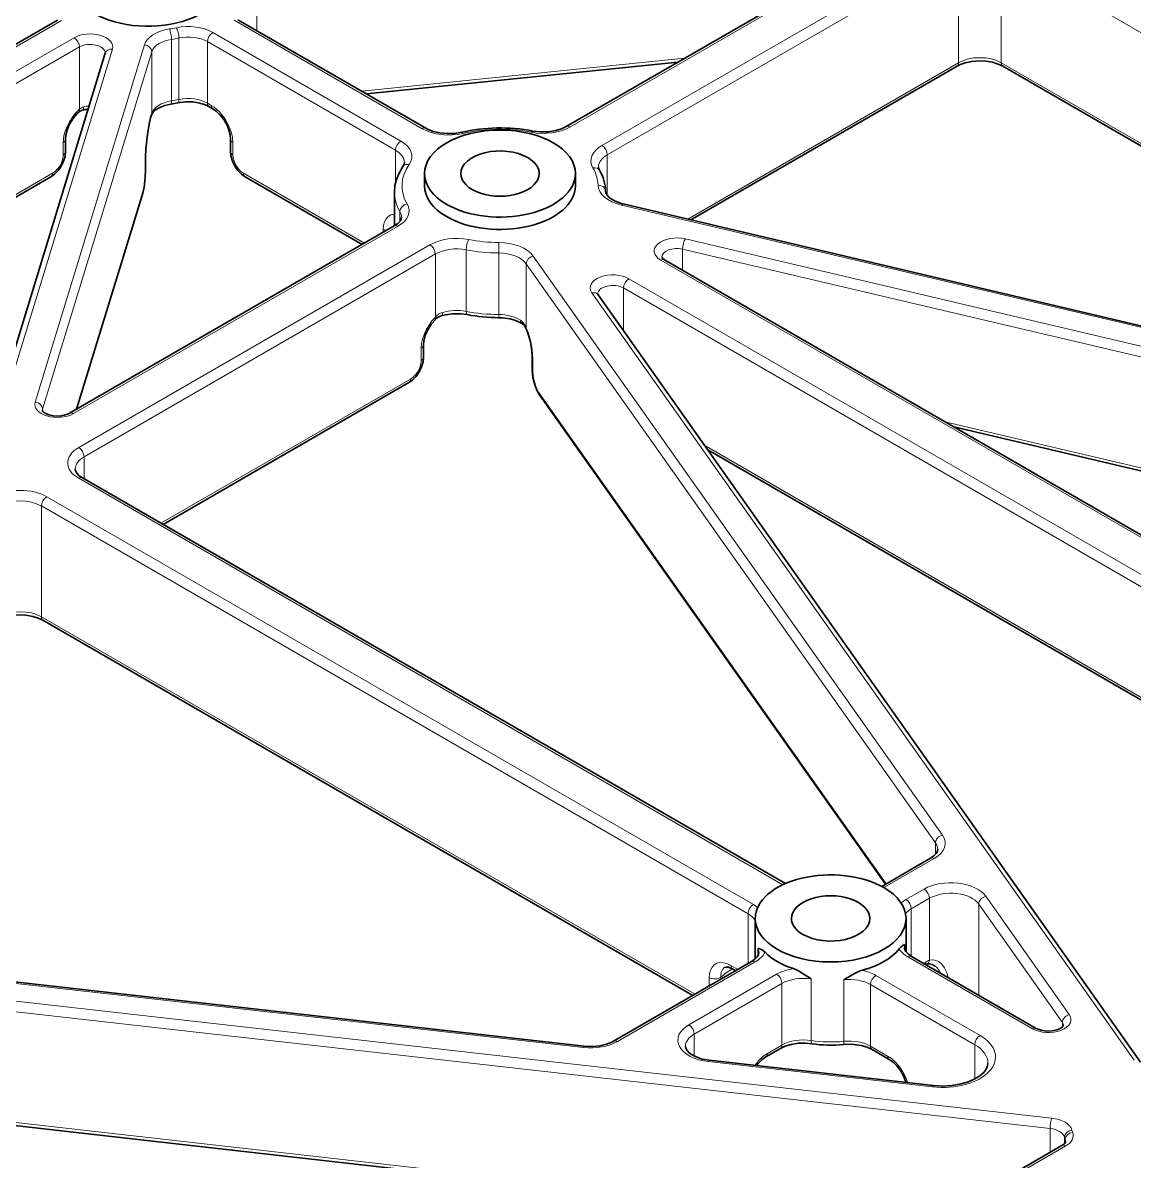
# Model space of a CAD drawing. Extents: x 297 to 1016, y 71 to 742.
# Drawn here: x 670.4 to 744.1, y 598.9 to 674.4 of the extents above; entities that cross this region are included whole.
import ezdxf

# ---------------------------------------------------------------- set-up
doc = ezdxf.new("R2010")
doc.units = 0

msp = doc.modelspace()

# ---------------------------------------------------------------- linework, layer by layer
at = {"color": 7, "lineweight": 35}
for p, q in [((727.95, 679.942), (706.429, 667.517)), ((576.718, 619.165), (672.71, 674.586)), ((675.863, 672.39), (668.53, 648.398)), ((693.178, 669.69), (713.838, 671.795)), ((732.341, 671.525), (714.695, 661.337)), ((735.376, 671.525), (778.337, 646.721)), ((710.208, 662.394), (776.719, 646.73)), ((673.506, 648.509), (695.027, 660.934)), ((712.953, 658.681), (775.474, 622.584)), ((744.497, 605.479), (708.541, 656.372)), ((704.652, 649.737), (727.589, 617.272)), ((795.858, 632.6), (732.133, 647.608)), ((715.815, 646.076), (767.507, 616.232)), ((720.959, 617.317), (674.358, 644.222)), ((714.827, 609.904), (671.737, 634.782)), ((707.628, 606.536), (627.693, 615.56)), ((641.359, 604.486), (729.858, 594.495)), ((697.366, 575.736), (739.298, 599.946))]:
    msp.add_line(p, q, dxfattribs=at)
at = {"color": 7, "lineweight": 13}
for p, q in [((706.679, 667.492), (728.2, 679.918)), ((732.091, 679.714), (708.8, 666.268)), ((709.154, 665.655), (732.444, 679.102)), ((735.273, 679.102), (782.122, 652.053)), ((672.96, 674.561), (576.968, 619.14)), ((650.066, 659.71), (673.803, 673.415)), ((674.157, 672.802), (650.42, 659.098)), ((671.218, 649.247), (678.461, 672.942)), ((676.341, 672.652), (669.008, 648.66)), ((678.953, 672.484), (671.711, 648.789)), ((714.279, 672.049), (692.87, 669.868)), ((732.444, 671.754), (714.487, 661.386)), ((778.54, 646.773), (735.273, 671.754)), ((710.094, 662.315), (776.605, 646.652)), ((695.277, 660.91), (673.756, 648.484)), ((802.48, 639.311), (714.331, 660.07)), ((674.108, 646.238), (697.398, 659.685)), ((714.142, 659.395), (802.291, 638.636)), ((697.752, 659.073), (674.462, 645.626)), ((730.911, 620.021), (703.781, 658.421)), ((704.244, 658.938), (731.374, 620.538)), ((712.703, 658.656), (775.224, 622.56)), ((710.582, 657.431), (773.103, 621.335)), ((744.088, 605.599), (708.132, 656.492)), ((772.749, 620.723), (710.228, 656.819)), ((704.597, 649.917), (727.64, 617.302)), ((796.106, 632.744), (731.542, 647.949)), ((715.613, 646.362), (767.653, 616.316)), ((720.795, 617.242), (674.108, 644.197)), ((671.987, 642.972), (718.836, 615.923)), ((718.483, 615.311), (671.633, 642.36)), ((671.633, 635.011), (714.974, 609.989)), ((707.572, 606.448), (627.637, 615.472)), ((632.86, 613.705), (738.61, 601.767)), ((738.514, 601.076), (632.764, 613.014)), ((640.909, 604.746), (730.161, 594.67)), ((739.548, 599.921), (697.616, 575.711))]:
    msp.add_line(p, q, dxfattribs=at)
at = {"color": 7, "lineweight": 13, "ltscale": 0.183711}
for p, q in [((732.444, 679.102), (732.444, 671.754)), ((735.273, 671.754), (735.273, 679.102)), ((671.633, 642.36), (671.633, 635.011))]:
    msp.add_line(p, q, dxfattribs=at)
at = {"color": 7, "lineweight": 13, "ltscale": 0.065782}
msp.add_line((685.925, 673.878), (685.925, 676.509), dxfattribs=at)
at = {"color": 7, "lineweight": 13, "ltscale": 0.360093}
msp.add_line((684.409, 674.584), (696.883, 667.382), dxfattribs=at)
at = {"color": 7, "lineweight": 35, "ltscale": 0.360093}
msp.add_line((697.133, 667.407), (684.659, 674.609), dxfattribs=at)
at = {"color": 7, "lineweight": 13, "ltscale": 0.360094}
for p, q in [((682.995, 673.767), (695.469, 666.565)), ((695.115, 665.953), (682.641, 673.155))]:
    msp.add_line(p, q, dxfattribs=at)
at = {"color": 7, "lineweight": 13, "ltscale": 0.103326}
msp.add_line((674.157, 668.669), (674.157, 672.802), dxfattribs=at)
at = {"color": 7, "lineweight": 13, "ltscale": 0.102061}
for p, q in [((680.259, 673.307), (680.259, 669.224)), ((678.953, 668.401), (678.953, 672.484)), ((699.805, 659.35), (699.805, 655.268)), ((701.954, 655.057), (701.954, 659.139)), ((724.84, 606.858), (724.84, 610.941)), ((720.733, 606.613), (720.733, 610.695)), ((726.607, 610.621), (726.607, 606.538))]:
    msp.add_line(p, q, dxfattribs=at)
at = {"color": 7, "lineweight": 13, "ltscale": 0.102063}
for p, q in [((680.753, 669.314), (680.753, 673.397)), ((682.641, 673.155), (682.641, 669.072)), ((722.665, 610.994), (722.665, 606.911))]:
    msp.add_line(p, q, dxfattribs=at)
at = {"color": 7, "lineweight": 35, "ltscale": 0.000111054}
msp.add_line((675.863, 672.39), (675.864, 672.394), dxfattribs=at)
at = {"color": 7, "lineweight": 13, "ltscale": 0.007462}
msp.add_line((682.641, 669.072), (682.899, 668.923), dxfattribs=at)
at = {"color": 7, "lineweight": 35, "ltscale": 0.005436}
msp.add_line((678.875, 668.097), (678.939, 668.305), dxfattribs=at)
at = {"color": 7, "lineweight": 13, "ltscale": 0.005433}
msp.add_line((678.89, 668.193), (678.953, 668.401), dxfattribs=at)
at = {"color": 7, "lineweight": 35, "ltscale": 0.00746}
msp.add_line((682.745, 668.844), (683.003, 668.694), dxfattribs=at)
at = {"color": 7, "lineweight": 13, "ltscale": 0.020412}
for p, q in [((673.085, 665.651), (673.085, 666.468)), ((684.324, 666.468), (684.324, 665.651)), ((678.54, 664.599), (678.54, 665.415)), ((696.82, 652.002), (696.82, 652.819))]:
    msp.add_line(p, q, dxfattribs=at)
at = {"color": 7, "lineweight": 35, "ltscale": 0.020413}
for p, q in [((673.231, 665.856), (673.231, 666.672)), ((696.966, 652.206), (696.966, 653.023))]:
    msp.add_line(p, q, dxfattribs=at)
at = {"color": 7, "lineweight": 35, "ltscale": 0.020416}
for p, q in [((684.177, 665.856), (684.177, 666.672)), ((704.181, 651.38), (704.181, 652.197))]:
    msp.add_line(p, q, dxfattribs=at)
at = {"color": 7, "lineweight": 13, "ltscale": 0.053415}
msp.add_line((695.115, 663.816), (695.115, 665.953), dxfattribs=at)
at = {"color": 7, "lineweight": 35, "ltscale": 0.020409}
msp.add_line((678.547, 664.649), (678.547, 665.465), dxfattribs=at)
at = {"color": 7, "lineweight": 13, "ltscale": 0.067459}
msp.add_line((709.154, 662.957), (709.154, 665.655), dxfattribs=at)
at = {"color": 7, "lineweight": 13, "ltscale": 0.486646}
msp.add_line((655.516, 654.692), (672.374, 664.425), dxfattribs=at)
at = {"color": 7, "lineweight": 13, "ltscale": 0.23149}
msp.add_line((685.034, 664.425), (693.053, 659.795), dxfattribs=at)
at = {"color": 7, "lineweight": 35, "ltscale": 0.479428}
msp.add_line((655.663, 654.607), (672.27, 664.196), dxfattribs=at)
at = {"color": 7, "lineweight": 35, "ltscale": 0.224262}
msp.add_line((692.907, 659.71), (685.138, 664.196), dxfattribs=at)
at = {"color": 7, "lineweight": 35, "ltscale": 0.020412}
for p, q in [((697.039, 664.405), (697.039, 663.589)), ((707.039, 664.405), (707.039, 663.589))]:
    msp.add_line(p, q, dxfattribs=at)
at = {"color": 7, "lineweight": 13, "ltscale": 0.377635}
msp.add_line((673.949, 648.765), (678.365, 663.211), dxfattribs=at)
at = {"color": 7, "lineweight": 35, "ltscale": 0.374846}
msp.add_line((678.351, 663.115), (673.968, 648.776), dxfattribs=at)
at = {"color": 7, "lineweight": 35, "ltscale": 0.055972}
msp.add_line((695.039, 663.18), (695.039, 660.941), dxfattribs=at)
at = {"color": 7, "lineweight": 13, "ltscale": 0.016011}
msp.add_line((695.405, 661.25), (695.405, 661.891), dxfattribs=at)
at = {"color": 7, "lineweight": 13, "ltscale": 0.004903}
msp.add_line((694.298, 660.513), (694.298, 660.709), dxfattribs=at)
at = {"color": 7, "lineweight": 13, "ltscale": 0.035001}
msp.add_line((714.142, 657.995), (714.142, 659.395), dxfattribs=at)
at = {"color": 7, "lineweight": 13, "ltscale": 0.104648}
msp.add_line((697.752, 654.887), (697.752, 659.073), dxfattribs=at)
at = {"color": 7, "lineweight": 13, "ltscale": 0.105948}
msp.add_line((703.781, 658.421), (703.781, 654.183), dxfattribs=at)
at = {"color": 7, "lineweight": 13, "ltscale": 0.070891}
msp.add_line((710.228, 656.819), (710.228, 653.983), dxfattribs=at)
at = {"color": 7, "lineweight": 35, "ltscale": 0.001484}
msp.add_line((703.498, 654.459), (703.447, 654.49), dxfattribs=at)
at = {"color": 7, "lineweight": 13, "ltscale": 0.020413}
msp.add_line((704.218, 652.088), (704.218, 651.271), dxfattribs=at)
at = {"color": 7, "lineweight": 13, "ltscale": 0.477664}
msp.add_line((679.558, 641.22), (696.104, 650.773), dxfattribs=at)
at = {"color": 7, "lineweight": 35, "ltscale": 0.470445}
msp.add_line((679.704, 641.135), (696.001, 650.544), dxfattribs=at)
at = {"color": 7, "lineweight": 13, "ltscale": 0.003319}
msp.add_line((671.711, 648.789), (671.711, 648.656), dxfattribs=at)
at = {"color": 7, "lineweight": 13, "ltscale": 0.036597}
msp.add_line((674.462, 645.626), (674.462, 644.162), dxfattribs=at)
at = {"color": 7, "lineweight": 13, "ltscale": 0.019035}
msp.add_line((730.911, 619.259), (730.911, 620.021), dxfattribs=at)
at = {"color": 7, "lineweight": 35, "ltscale": 0.09329}
msp.add_line((730.577, 618.997), (727.345, 617.131), dxfattribs=at)
at = {"color": 7, "lineweight": 13, "ltscale": 0.094922}
msp.add_line((730.827, 618.972), (727.539, 617.074), dxfattribs=at)
at = {"color": 7, "lineweight": 13, "ltscale": 0.03483}
for p, q in [((728.953, 616.257), (730.159, 616.954)), ((730.513, 616.341), (729.306, 615.645))]:
    msp.add_line(p, q, dxfattribs=at)
at = {"color": 7, "lineweight": 13, "ltscale": 0.102631}
msp.add_line((730.513, 612.236), (730.513, 616.341), dxfattribs=at)
at = {"color": 7, "lineweight": 13, "ltscale": 0.240186}
msp.add_line((734.242, 616.478), (739.786, 608.632), dxfattribs=at)
at = {"color": 7, "lineweight": 13, "ltscale": 0.078685}
msp.add_line((729.306, 615.645), (729.306, 612.497), dxfattribs=at)
at = {"color": 7, "lineweight": 13, "ltscale": 0.240187}
msp.add_line((739.323, 608.114), (733.779, 615.961), dxfattribs=at)
at = {"color": 7, "lineweight": 13, "ltscale": 0.151154}
msp.add_line((733.779, 615.961), (733.779, 609.915), dxfattribs=at)
at = {"color": 7, "lineweight": 13, "ltscale": 0.082414}
msp.add_line((718.483, 612.015), (718.483, 615.311), dxfattribs=at)
at = {"color": 7, "lineweight": 35, "ltscale": 0.067143}
msp.add_line((718.959, 615.007), (718.959, 612.321), dxfattribs=at)
at = {"color": 7, "lineweight": 35, "ltscale": 0.055385}
msp.add_line((728.959, 615.007), (728.959, 612.792), dxfattribs=at)
at = {"color": 7, "lineweight": 13, "ltscale": 0.008746}
msp.add_line((728.881, 613.274), (728.881, 612.924), dxfattribs=at)
at = {"color": 7, "lineweight": 13, "ltscale": 0.012914}
msp.add_line((719.129, 612.519), (719.129, 613.035), dxfattribs=at)
at = {"color": 7, "lineweight": 13, "ltscale": 0.238282}
msp.add_line((737.336, 607.692), (729.082, 612.458), dxfattribs=at)
at = {"color": 7, "lineweight": 35, "ltscale": 0.238282}
msp.add_line((737.586, 607.717), (729.332, 612.483), dxfattribs=at)
at = {"color": 7, "lineweight": 35, "ltscale": 0.264018}
msp.add_line((718.715, 612.149), (709.569, 606.868), dxfattribs=at)
at = {"color": 7, "lineweight": 13, "ltscale": 0.264017}
msp.add_line((718.965, 612.124), (709.819, 606.844), dxfattribs=at)
at = {"color": 7, "lineweight": 13, "ltscale": 0.013091}
msp.add_line((717.349, 611.883), (717.802, 611.622), dxfattribs=at)
at = {"color": 7, "lineweight": 35, "ltscale": 0.005874}
msp.add_line((717.656, 611.537), (717.452, 611.655), dxfattribs=at)
at = {"color": 7, "lineweight": 13, "ltscale": 0.004612}
msp.add_line((730.116, 612.03), (730.276, 612.122), dxfattribs=at)
at = {"color": 7, "lineweight": 35, "ltscale": 0.001959}
msp.add_line((730.339, 611.974), (730.267, 611.943), dxfattribs=at)
at = {"color": 7, "lineweight": 13, "ltscale": 0.167869}
msp.add_line((714.564, 607.95), (720.38, 611.307), dxfattribs=at)
at = {"color": 7, "lineweight": 13, "ltscale": 0.013753}
msp.add_line((715.912, 610.53), (715.912, 611.08), dxfattribs=at)
at = {"color": 7, "lineweight": 13, "ltscale": 0.003674}
msp.add_line((716.67, 611.115), (716.67, 610.968), dxfattribs=at)
at = {"color": 7, "lineweight": 13, "ltscale": 0.199313}
for p, q in [((726.96, 611.233), (733.865, 607.247)), ((733.511, 606.634), (726.607, 610.621))]:
    msp.add_line(p, q, dxfattribs=at)
at = {"color": 7, "lineweight": 13, "ltscale": 0.167868}
msp.add_line((720.733, 610.695), (714.918, 607.338), dxfattribs=at)
at = {"color": 7, "lineweight": 13, "ltscale": 0.007899}
msp.add_line((739.323, 607.798), (739.323, 608.114), dxfattribs=at)
at = {"color": 7, "lineweight": 13, "ltscale": 0.036494}
msp.add_line((714.918, 607.338), (714.918, 605.878), dxfattribs=at)
at = {"color": 7, "lineweight": 35, "ltscale": 0.027983}
msp.add_line((720.63, 606.384), (719.66, 605.824), dxfattribs=at)
at = {"color": 7, "lineweight": 13, "ltscale": 0.027981}
msp.add_line((719.764, 606.053), (720.733, 606.613), dxfattribs=at)
at = {"color": 7, "lineweight": 13, "ltscale": 0.03274}
msp.add_line((726.607, 606.538), (727.741, 605.883), dxfattribs=at)
at = {"color": 7, "lineweight": 35, "ltscale": 0.03274}
msp.add_line((727.844, 605.655), (726.71, 606.309), dxfattribs=at)
at = {"color": 7, "lineweight": 13, "ltscale": 0.05694}
msp.add_line((733.511, 604.357), (733.511, 606.634), dxfattribs=at)
at = {"color": 7, "lineweight": 35, "ltscale": 0.374008}
msp.add_line((730.774, 603.923), (715.908, 605.602), dxfattribs=at)
at = {"color": 7, "lineweight": 13, "ltscale": 0.374008}
msp.add_line((730.718, 603.835), (715.852, 605.513), dxfattribs=at)
at = {"color": 7, "lineweight": 13, "ltscale": 0.039563}
msp.add_line((738.514, 599.493), (738.514, 601.076), dxfattribs=at)
at = {"color": 7, "lineweight": 13, "ltscale": 0.010928}
msp.add_line((739.468, 600.51), (739.468, 600.073), dxfattribs=at)
at = {"color": 7, "lineweight": 13, "ltscale": 0.005331}
msp.add_line((739.52, 600.137), (739.52, 600.35), dxfattribs=at)
at = {"color": 7, "lineweight": 35}
for points in [[(735.376, 671.525), (735.064, 671.672), (734.699, 671.784), (734.251, 671.86), (733.78, 671.88), (733.313, 671.841), (732.878, 671.747), (732.501, 671.608), (732.341, 671.525)], [(680.206, 669.009), (679.817, 668.922), (679.48, 668.795), (679.207, 668.633), (679.043, 668.483), (678.951, 668.339), (678.939, 668.305)], [(680.685, 669.096), (681.167, 669.16), (681.664, 669.153), (682.137, 669.077), (682.508, 668.958), (682.745, 668.844)], [(673.231, 666.672), (673.258, 666.963), (673.342, 667.29), (673.481, 667.63), (673.72, 668.035), (673.991, 668.363), (674.131, 668.496)], [(684.177, 666.672), (684.149, 666.969), (684.062, 667.304), (683.918, 667.649), (683.725, 667.982), (683.496, 668.278), (683.249, 668.52), (683.003, 668.694)], [(678.875, 668.097), (678.772, 667.676), (678.66, 667.003), (678.566, 666.043), (678.547, 665.465)], [(704.209, 667.228), (704.719, 667.166), (705.243, 667.176), (705.744, 667.256), (706.117, 667.37), (706.429, 667.517)], [(699.477, 667.144), (699.016, 667.069), (698.533, 667.053), (698.056, 667.098), (697.616, 667.2), (697.24, 667.349), (697.133, 667.407)], [(673.231, 665.856), (673.2, 665.548), (673.11, 665.233), (672.955, 664.906), (672.749, 664.611), (672.5, 664.358), (672.27, 664.196)], [(685.138, 664.196), (684.908, 664.358), (684.659, 664.611), (684.453, 664.906), (684.298, 665.233), (684.203, 665.575), (684.177, 665.856)], [(678.351, 663.115), (678.44, 663.499), (678.523, 664.138), (678.547, 664.649)], [(695.039, 663.18), (695.073, 663.608), (695.17, 664.013), (695.321, 664.393), (695.568, 664.823), (695.608, 664.881)], [(695.608, 664.881), (695.683, 665.027), (695.701, 665.137)], [(709.52, 662.656), (709.288, 662.818), (709.139, 662.977), (709.057, 663.13), (709.038, 663.237)], [(695.027, 660.934), (695.263, 661.1), (695.41, 661.257), (695.492, 661.414), (695.509, 661.522)], [(712.953, 658.681), (712.814, 658.785), (712.764, 658.86)], [(697.752, 654.737), (697.494, 654.436), (697.248, 654.04), (697.086, 653.666), (696.991, 653.3), (696.966, 653.023)], [(699.869, 655.051), (699.435, 655.107), (698.899, 655.108), (698.424, 655.043), (698.144, 654.972)], [(703.447, 654.49), (703.125, 654.641), (702.704, 654.764), (702.212, 654.835), (701.956, 654.845)], [(703.498, 654.459), (703.638, 654.342), (703.759, 654.154), (703.782, 654.101)], [(704.181, 652.197), (704.154, 652.639), (704.051, 653.239), (703.883, 653.833), (703.782, 654.101)], [(696.001, 650.544), (696.23, 650.705), (696.48, 650.957), (696.687, 651.253), (696.843, 651.579), (696.94, 651.923), (696.966, 652.206)], [(704.652, 649.737), (704.506, 649.988), (704.348, 650.386), (704.226, 650.888), (704.182, 651.321), (704.181, 651.38)], [(671.885, 648.509), (671.758, 648.602), (671.695, 648.689)], [(671.885, 648.509), (672.127, 648.405), (672.439, 648.338), (672.825, 648.327), (673.153, 648.375), (673.426, 648.468), (673.506, 648.509)], [(674.358, 644.222), (674.142, 644.371), (673.985, 644.531), (673.9, 644.682), (673.876, 644.809)], [(671.737, 634.782), (671.424, 634.93), (671.059, 635.042), (670.611, 635.118), (670.14, 635.137), (669.673, 635.099), (669.239, 635.005), (668.861, 634.865), (668.701, 634.782)], [(730.577, 618.997), (730.798, 619.15), (730.953, 619.311), (731.038, 619.464), (731.059, 619.585)], [(728.501, 612.984), (728.607, 613.101), (728.775, 613.225), (728.881, 613.274)], [(729.332, 612.483), (729.095, 612.649), (728.948, 612.806), (728.866, 612.964), (728.849, 613.07)], [(718.715, 612.149), (718.94, 612.305), (719.094, 612.466), (719.179, 612.624), (719.198, 612.736)], [(719.129, 613.035), (719.307, 612.98), (719.422, 612.92), (719.61, 612.766)], [(716.904, 611.743), (717.015, 611.785), (717.161, 611.774), (717.336, 611.714), (717.452, 611.655)], [(721.492, 611.68), (721.736, 611.578), (721.896, 611.492), (722.206, 611.3), (722.665, 610.994)], [(724.84, 610.941), (725.388, 611.269), (725.672, 611.422), (725.859, 611.505), (726.05, 611.568)], [(730.881, 611.848), (730.7, 611.954), (730.521, 611.998), (730.366, 611.983), (730.339, 611.974)], [(737.586, 607.717), (737.922, 607.587), (738.276, 607.534), (738.647, 607.545), (738.983, 607.619), (739.212, 607.72), (739.343, 607.817), (739.389, 607.877), (739.396, 607.895), (739.397, 607.896)], [(707.628, 606.536), (708.166, 606.514), (708.652, 606.561), (709.1, 606.666), (709.45, 606.805), (709.569, 606.868)], [(714.814, 605.934), (714.598, 606.083), (714.441, 606.243), (714.356, 606.394), (714.332, 606.521)], [(720.63, 606.384), (720.948, 606.533), (721.344, 606.652), (721.818, 606.725), (722.312, 606.736), (722.718, 606.696)], [(726.71, 606.309), (726.383, 606.462), (725.976, 606.582), (725.509, 606.652), (724.979, 606.659), (724.803, 606.645)], [(715.908, 605.602), (715.447, 605.685), (715.041, 605.821), (714.814, 605.934)], [(719.66, 605.824), (719.412, 605.648), (719.157, 605.396), (719.037, 605.249)], [(727.844, 605.655), (728.097, 605.476), (728.352, 605.226), (728.59, 604.915), (728.786, 604.572), (728.929, 604.216), (728.955, 604.129)], [(730.774, 603.923), (731.395, 603.889), (732.016, 603.924), (732.608, 604.028), (733.094, 604.173), (733.528, 604.366), (733.857, 604.573), (734.112, 604.799), (734.272, 605.012), (734.366, 605.23), (734.39, 605.409)], [(739.298, 599.946), (739.459, 600.064), (739.533, 600.16), (739.546, 600.207)]]:
    msp.add_lwpolyline(points, dxfattribs=at)
at = {"color": 7, "lineweight": 13}
for points in [[(673.085, 666.468), (673.096, 666.683), (673.131, 666.908), (673.189, 667.143), (673.27, 667.381), (673.49, 667.845), (673.778, 668.271), (673.962, 668.483), (674.157, 668.669)], [(678.54, 665.415), (678.551, 665.872), (678.585, 666.373), (678.662, 667.056), (678.765, 667.68), (678.89, 668.193)], [(682.899, 668.923), (683.083, 668.803), (683.264, 668.659), (683.439, 668.49), (683.605, 668.301), (683.807, 668.025), (683.983, 667.725), (684.126, 667.414), (684.232, 667.099), (684.298, 666.79), (684.324, 666.468)], [(672.374, 664.425), (672.545, 664.548), (672.705, 664.711), (672.847, 664.905), (672.96, 665.119), (673.04, 665.341), (673.08, 665.557), (673.085, 665.651)], [(684.324, 665.651), (684.345, 665.443), (684.406, 665.222), (684.504, 665.003), (684.634, 664.799), (684.787, 664.619), (684.956, 664.475), (685.034, 664.425)], [(678.365, 663.211), (678.447, 663.574), (678.509, 664.039), (678.54, 664.599)], [(694.298, 660.709), (694.319, 660.978), (694.382, 661.213), (694.484, 661.41), (694.623, 661.561), (694.795, 661.663), (694.912, 661.699), (695.039, 661.715)], [(696.82, 652.819), (696.841, 653.11), (696.903, 653.415), (697.005, 653.728), (697.144, 654.041), (697.316, 654.34), (697.522, 654.629), (697.752, 654.887)], [(703.396, 654.687), (703.562, 654.551), (703.694, 654.37), (703.781, 654.183)], [(703.781, 654.183), (703.895, 653.88), (703.995, 653.557), (704.145, 652.887), (704.199, 652.471), (704.218, 652.088)], [(696.104, 650.773), (696.277, 650.897), (696.439, 651.061), (696.581, 651.256), (696.695, 651.47), (696.774, 651.691), (696.815, 651.908), (696.82, 652.002)], [(704.218, 651.271), (704.229, 651.058), (704.262, 650.827), (704.383, 650.363), (704.466, 650.155), (704.597, 649.917)], [(715.912, 611.08), (715.932, 611.347), (715.995, 611.582), (716.098, 611.778), (716.237, 611.928), (716.41, 612.03), (716.61, 612.078), (716.833, 612.073), (717.071, 612.013), (717.349, 611.883)], [(716.905, 611.744), (716.787, 611.607), (716.709, 611.424), (716.68, 611.276), (716.67, 611.115)], [(730.513, 612.236), (730.686, 612.267), (730.863, 612.249), (730.993, 612.206), (731.117, 612.142), (731.338, 611.965), (731.519, 611.736), (731.65, 611.473), (731.707, 611.287), (731.739, 611.094)], [(718.929, 605.261), (719.198, 605.592), (719.494, 605.868), (719.764, 606.053)], [(727.741, 605.883), (727.988, 605.717), (728.228, 605.506), (728.452, 605.26), (728.655, 604.983), (728.832, 604.685), (728.964, 604.403), (729.067, 604.116)]]:
    msp.add_lwpolyline(points, dxfattribs=at)
at = {"color": 7, "lineweight": 35}
for centre, radius, start, end in [((678.804, 678.077), 9.176, 278.79311, 281.83469), ((674.492, 668.074), 0.555, 103.9298, 130.53847), ((674.845, 666.778), 1.898, 93.55939, 104.85491), ((708.979, 664.85), 0.412, 181.59315, 212.2673), ((710.765, 664.904), 2.571, 241.02888, 257.49872), ((708.626, 656.44), 0.109, 195.71108, 218.51256), ((698.4, 654.096), 0.912, 106.3115, 135.31263), ((702.02, 666.249), 11.403, 259.12558, 269.68053), ((723.959, 614.826), 8.224, 261.31726, 275.89125)]:
    msp.add_arc(centre, radius, start, end, dxfattribs=at)
at = {"color": 7, "lineweight": 13}
for centre, radius, start, end in [((674.599, 668.237), 0.619, 104.92869, 135.61313), ((678.562, 668.193), 0.328, 343.02055, 0.08777), ((698.538, 654.191), 1.049, 106.93757, 138.49364), ((703.893, 654.142), 0.119, 160.15023, 200.38284), ((729.954, 612.11), 0.321, 331.85555, 2.11352), ((731.122, 610.669), 1.682, 111.24707, 120.22332), ((730.222, 610.979), 1.091, 21.82264, 52.74489)]:
    msp.add_arc(centre, radius, start, end, dxfattribs=at)
at = {"color": 7, "lineweight": 35}
for centre, major_axis, ratio, start_param, end_param in [((678.704, 677.061), (5, 0), 0.57735, 3.578068, 6.283185), ((702.039, 663.392), (6.893, 0), 0.586264, 1.250542, 1.951459), ((702.039, 664.405), (-5, 0), 0.57735, 3.141593, 6.283185), ((702.039, 664.405), (-2.6, 0), 0.57735, 3.926991, 6.283185), ((702.039, 664.405), (-2.6, 0), 0.57735, 3.141593, 3.926991), ((702.708, 663.141), (6.331, 0.067), 0.649468, 0.006787, 0.354119), ((702.039, 664.405), (-5, 0), 0.57735, 0, 0.785398), ((702.039, 664.405), (-5, 0), 0.57735, 0.785398, 3.141593), ((702.039, 664.405), (-2.6, 0), 0.57735, 6.283185, 9.424778), ((702.039, 663.589), (-5, 0), 0.57735, 0, 0.785398), ((702.039, 663.589), (-5, 0), 0.57735, 0.785398, 3.141593), ((723.959, 615.007), (5, 0), 0.57735, 0.785398, 3.141593), ((723.959, 615.007), (5, 0), 0.57735, 0, 0.785398), ((723.959, 615.007), (2.6, 0), 0.57735, 0, 3.141593), ((723.959, 615.007), (5, 0), 0.57735, 3.141593, 6.283185), ((723.959, 615.007), (2.6, 0), 0.57735, 3.141593, 3.926991), ((723.959, 615.007), (2.6, 0), 0.57735, 3.926991, 6.283185), ((723.959, 614.191), (5, 0), 0.57735, 3.657622, 4.196359), ((723.959, 614.191), (5, 0), 0.57735, 5.143772, 5.851802)]:
    msp.add_ellipse(centre, major_axis=major_axis, ratio=ratio, start_param=start_param, end_param=end_param, dxfattribs=at)
at = {"color": 7, "lineweight": 13}
for centre, major_axis, ratio, start_param, end_param in [((681.368, 672.828), (-2.3, 0), 0.57735, 3.926991, 5.060949), ((674.864, 672.802), (-1.5, 0), 0.57735, 2.96692, 5.497787), ((680.726, 672.711), (-2.3, 0), 0.57735, 4.974555, 6.108513), ((678.704, 677.061), (5.5, 0), 0.57735, 4.974555, 5.060949), ((680.13, 673.586), (-0.077, 0.494), 0.211614, 4.080428, 5.651224), ((680.583, 673.668), (-0.103, 0.489), 0.27887, 4.067386, 5.638183), ((681.368, 672.42), (1.8, 0), 0.57735, 0.785398, 1.919356), ((682.995, 673.359), (0.25, 0.433), 0.57735, 0.785398, 2.356194), ((673.803, 673.007), (0.25, -0.433), 0.57735, 0.785398, 2.356194), ((674.864, 672.394), (1, 0), 0.57735, 0.000017, 2.356194), ((678.461, 672.534), (-0.478, 0.146), 0.804072, 3.382586, 4.953382), ((680.726, 672.303), (1.8, 0), 0.57735, 1.832963, 2.96692), ((678.704, 676.653), (-6, 0), 0.57735, 1.832963, 1.919356), ((676.341, 672.244), (-0.478, 0.146), 0.804072, 4.953382, 6.283064), ((733.859, 670.937), (2, 0), 0.57735, 0.785398, 2.356194), ((732.091, 671.958), (0.25, -0.433), 0.57735, 0, 0.785398), ((735.626, 671.958), (-0.25, -0.433), 0.57735, 5.497787, 6.283185), ((680.726, 668.221), (-1.8, 0), 0.57735, 4.974555, 6.108513), ((680.13, 669.503), (-0.077, 0.494), 0.211614, 3.141593, 4.080428), ((678.704, 672.57), (6, 0), 0.57735, 4.974555, 5.060949), ((680.583, 669.586), (-0.103, 0.489), 0.27887, 3.141593, 4.067386), ((681.368, 668.338), (-1.8, 0), 0.57735, 3.926991, 5.060949), ((682.995, 669.277), (0.25, 0.433), 0.57735, 2.356194, 3.141593), ((673.803, 668.874), (0.328, -0.377), 0.41828, 6.282401, 6.972004), ((674.228, 669.096), (-0.131, 0.483), 0.346408, 3.141666, 4.049424), ((674.864, 668.312), (-1, 0), 0.57735, 4.783976, 5.150535), ((678.461, 668.451), (-0.478, 0.146), 0.804072, 3.141472, 3.382586), ((683.253, 669.127), (0.25, 0.433), 0.57735, 2.356194, 3.141593), ((696.883, 666.974), (0.25, 0.433), 0.57735, 0, 0.785398), ((702.039, 663.589), (-6.5, 0), 0.57735, 4.387545, 5.098362), ((704.911, 668.513), (2.5, 0), 0.57735, 4.387545, 5.497787), ((706.679, 667.084), (-0.25, 0.433), 0.57735, 5.497787, 6.283185), ((698.651, 668.403), (2.5, 0), 0.57735, 3.926991, 5.098362), ((699.592, 666.657), (-0.114, 0.487), 0.307379, 5.631253, 6.283284), ((704.113, 666.737), (0.095, 0.491), 0.260594, 0, 0.641019), ((672.731, 666.672), (-0.5, 0), 0.57735, 2.356194, 3.141593), ((684.677, 666.672), (0.5, 0), 0.57735, 3.141102, 3.926991), ((695.469, 666.157), (-0.25, -0.433), 0.57735, 3.926991, 5.497787), ((693.701, 665.137), (2, 0), 0.57735, 6.283185, 7.068583), ((693.701, 665.545), (-2.5, 0), 0.57735, 2.75562, 3.926991), ((710.568, 665.247), (2.5, 0), 0.57735, 2.356194, 3.466437), ((708.8, 665.859), (-0.25, 0.433), 0.57735, 3.926991, 5.497787), ((672.731, 665.856), (-0.5, 0), 0.57735, 2.356194, 3.141593), ((678.047, 665.465), (-0.5, 0), 0.57735, 2.96692, 3.141593), ((684.677, 665.856), (0.5, 0), 0.57735, 3.141593, 3.926991), ((710.568, 664.839), (-2, 0), 0.57735, 5.497787, 6.283185), ((672.02, 664.629), (-0.25, 0.433), 0.57735, 3.141593, 3.926991), ((678.047, 664.649), (-0.5, 0), 0.57735, 2.96692, 3.142191), ((685.388, 664.629), (-0.25, -0.433), 0.57735, 5.497787, 6.28485), ((702.039, 663.589), (6.5, 0), 0.57735, 2.75562, 3.466437), ((696.017, 664.593), (-0.409, 0.288), 0.756429, 5.201616, 6.28318), ((708.199, 664.378), (-0.432, -0.252), 0.773794, 3.141708, 4.288403), ((702.039, 663.589), (-6.5, 0), 0.57735, 3.153724, 3.466437), ((677.872, 663.261), (-0.478, 0.146), 0.804072, 3.141472, 3.382586), ((702.039, 663.18), (-7, 0), 0.57735, 0.000088, 0.324844), ((708.538, 663.226), (-0.5, -0.01), 0.816436, 3.124438, 4.695234), ((711.038, 663.652), (2.5, 0), 0.57735, 3.153724, 4.325095), ((693.509, 661.93), (-2.5, 0), 0.57735, 2.356194, 3.466437), ((695.879, 661.983), (-0.432, -0.252), 0.773794, 4.288403, 5.859199), ((710.094, 661.907), (-0.115, -0.487), 0.308378, 3.141494, 3.793784), ((693.509, 661.522), (2, 0), 0.57735, 0, 0.324844), ((694.651, 660.914), (0.5, 0), 0.57735, 3.926991, 4.427008), ((695.277, 660.501), (-0.25, 0.433), 0.57735, 5.497787, 6.283185), ((699.166, 658.664), (-2.5, 0), 0.57735, 4.387545, 5.497787), ((699.964, 659.624), (0.095, 0.491), 0.260594, 0.641019, 2.211815), ((702.039, 663.589), (6.5, 0), 0.57735, 4.387545, 4.700257), ((713.764, 659.269), (1.5, 0), 0.57735, 1.183503, 3.926991), ((714.331, 659.662), (-0.115, -0.487), 0.308378, 3.793784, 5.36458), ((697.398, 659.277), (-0.25, 0.433), 0.57735, 3.926991, 5.497787), ((699.166, 658.256), (2, 0), 0.57735, 1.245952, 2.356194), ((702.039, 663.18), (-7, 0), 0.57735, 1.245952, 1.558665), ((701.96, 659.428), (0.003, 0.5), 0.009905, 0.615514, 2.186311), ((701.93, 657.985), (2, 0), 0.57735, 0.387294, 1.558665), ((701.93, 658.393), (-2.5, 0), 0.57735, 3.528886, 4.700257), ((713.764, 658.86), (-1, 0), 0.57735, 4.325095, 6.283186), ((704.244, 658.53), (0.408, 0.289), 0.756022, 1.080222, 2.651019), ((712.703, 658.248), (-0.25, -0.433), 0.57735, 3.141593, 3.926991), ((709.521, 656.819), (-1.5, 0), 0.57735, 3.926991, 6.670479), ((709.521, 656.411), (1, 0), 0.57735, 0.785398, 3.141593), ((710.582, 657.023), (0.25, 0.433), 0.57735, 0.785398, 2.356194), ((708.132, 656.084), (0.408, 0.289), 0.756022, 0.000001, 1.080222), ((699.166, 654.174), (-2, 0), 0.57735, 4.387545, 5.198386), ((697.398, 655.091), (0.354, -0.353), 0.342635, 0.000211, 0.661815), ((697.999, 655.45), (0.146, -0.478), 0.381378, 0.000015, 0.896235), ((702.039, 659.098), (7, 0), 0.57735, 4.387545, 4.700257), ((699.964, 655.541), (-0.095, -0.491), 0.260594, 5.353408, 6.283185), ((701.93, 653.902), (-2, 0), 0.57735, 3.889416, 4.700257), ((701.96, 655.345), (-0.003, -0.5), 0.009905, 5.327903, 6.283185), ((703.762, 654.884), (-0.264, -0.424), 0.598631, 5.517294, 6.283095), ((696.466, 653.023), (0.5, 0), 0.57735, 5.497787, 6.283185), ((696.466, 652.206), (0.5, 0), 0.57735, 5.497787, 6.283185), ((704.681, 652.197), (-0.5, 0), 0.57735, 6.282795, 6.670479), ((704.681, 651.38), (-0.5, 0), 0.57735, 6.283185, 6.670479), ((695.751, 650.977), (0.25, -0.433), 0.57735, 0, 0.785398), ((705.06, 650.026), (0.408, 0.289), 0.756022, 2.651019, 3.14354), ((672.695, 649.097), (-1.5, 0), 0.57735, 6.108513, 8.63938), ((671.218, 648.839), (-0.478, 0.146), 0.804072, 3.382586, 4.953382), ((672.695, 648.689), (1, 0), 0.57735, 2.96692, 3.141593), ((673.756, 648.076), (-0.25, 0.433), 0.57735, 5.497787, 6.283185), ((675.876, 645.218), (-2.5, 0), 0.57735, 5.497787, 7.068583), ((675.876, 644.809), (2, 0), 0.57735, 2.356194, 3.141593), ((674.108, 645.83), (-0.25, 0.433), 0.57735, 3.926991, 5.497787), ((674.108, 643.789), (-0.25, -0.433), 0.57735, 3.141593, 3.926991), ((670.219, 641.952), (-2.5, 0), 0.57735, 3.926991, 5.497787), ((670.219, 641.543), (2, 0), 0.57735, 0.785398, 2.356194), ((671.987, 642.564), (-0.25, -0.433), 0.57735, 3.926991, 5.497787), ((670.219, 634.195), (-2, 0), 0.57735, 3.926991, 5.497787), ((671.987, 635.215), (0.25, 0.433), 0.57735, 2.356194, 3.141593), ((729.059, 619.993), (-2.5, 0), 0.57735, 2.356194, 3.528886), ((731.374, 620.13), (0.408, 0.289), 0.756022, 1.080222, 2.651019), ((729.059, 619.585), (2, 0), 0.57735, 0, 0.387294), ((730.827, 618.564), (0.25, -0.433), 0.57735, 2.356194, 3.141593), ((727.539, 616.666), (0.25, -0.433), 0.57735, 2.356194, 2.873786), ((725.771, 618.094), (-2.5, 0), 0.57735, 2.331321, 2.356194), ((731.927, 615.933), (-2.5, 0), 0.57735, 3.528886, 5.497787), ((730.159, 616.546), (-0.25, 0.433), 0.57735, 3.926991, 5.497787), ((730.72, 615.237), (-2.5, 0), 0.57735, 5.497787, 5.700033), ((728.953, 615.849), (-0.25, 0.433), 0.57735, 3.926991, 5.497787), ((731.927, 615.525), (2, 0), 0.57735, 0.387294, 2.356194), ((734.242, 616.07), (0.408, 0.289), 0.756022, 1.080222, 2.651019), ((718.836, 615.515), (-0.25, -0.433), 0.57735, 3.926991, 5.497787), ((717.069, 614.903), (-2.5, 0), 0.57735, 3.751342, 3.926991), ((730.72, 614.828), (2, 0), 0.57735, 2.356194, 2.684269), ((717.069, 614.495), (2, 0), 0.57735, 0.332523, 0.785398), ((730.849, 613.07), (2, 0), 0.57735, 2.96444, 3.141593), ((717.198, 613.145), (-2.5, 0), 0.57735, 2.356194, 2.876324), ((717.198, 612.736), (2, 0), 0.57735, 0, 0.261799), ((730.849, 613.478), (-2.5, 0), 0.57735, 0.349915, 0.785398), ((729.082, 612.05), (-0.25, -0.433), 0.57735, 3.141593, 3.926991), ((723.959, 608.067), (9, 0), 0.57735, 2.379209, 2.514753), ((717.702, 612.088), (0.25, 0.433), 0.57735, 2.356194, 3.141593), ((718.965, 611.716), (-0.25, 0.433), 0.57735, 5.497787, 6.283185), ((722.147, 610.287), (-2.5, 0), 0.57735, 4.977657, 5.497787), ((725.193, 610.212), (-2.5, 0), 0.57735, 3.926991, 4.362474), ((730.159, 612.44), (0.179, -0.467), 0.664686, 0, 0.883185), ((716.265, 611.284), (-0.5, 0), 0.57735, 0.785398, 2.514753), ((720.38, 610.899), (-0.25, 0.433), 0.57735, 3.926991, 5.497787), ((722.147, 609.879), (2, 0), 0.57735, 1.308997, 2.356194), ((725.193, 609.804), (2, 0), 0.57735, 0.785398, 1.747949), ((726.96, 610.825), (0.25, 0.433), 0.57735, 0.785398, 2.356194), ((738.397, 608.305), (-1.5, 0), 0.57735, 0.785398, 3.528886), ((739.786, 608.223), (0.408, 0.289), 0.756022, 1.080222, 2.651019), ((716.332, 606.93), (-2.5, 0), 0.57735, 5.497787, 7.660887), ((714.564, 607.542), (-0.25, 0.433), 0.57735, 3.926991, 5.497787), ((738.397, 607.896), (1, 0), 0.57735, 0.000006, 0.387294), ((716.332, 606.521), (2, 0), 0.57735, 2.356194, 3.141593), ((731.39, 605.818), (-3.5, 0), 0.57735, 1.377702, 3.926991), ((733.865, 606.839), (0.25, 0.433), 0.57735, 0.785398, 2.356194), ((737.336, 607.284), (-0.25, -0.433), 0.57735, 3.141593, 3.926991), ((708.052, 607.864), (-2.5, 0), 0.57735, 1.377702, 2.356194), ((707.572, 606.039), (0.056, 0.497), 0.156683, 0, 0.62435), ((709.819, 606.435), (-0.25, 0.433), 0.57735, 5.497787, 6.283185), ((720.38, 606.817), (-0.25, 0.433), 0.57735, 3.141593, 3.926991), ((722.147, 605.796), (-2, 0), 0.57735, 4.45059, 5.497787), ((723.959, 609.7), (5, 0), 0.57735, 4.45059, 4.889542), ((722.794, 607.19), (-0.076, -0.494), 0.211325, 5.344303, 6.283185), ((724.752, 607.143), (0.051, -0.497), 0.143889, 6.283185, 7.231047), ((725.193, 605.722), (-2, 0), 0.57735, 3.926991, 4.889542), ((726.96, 606.742), (-0.25, -0.433), 0.57735, 5.497787, 6.283185), ((731.39, 605.41), (3, 0), 0.57735, 6.28309, 7.068583), ((715.852, 605.105), (-0.056, -0.497), 0.156683, 3.141593, 3.765943), ((719.41, 606.257), (-0.25, 0.433), 0.57735, 3.141593, 3.926991), ((728.094, 606.088), (-0.25, -0.433), 0.57735, 5.497787, 6.283185), ((730.718, 603.427), (-0.056, -0.497), 0.156683, 3.141593, 3.765943), ((738.61, 601.359), (-0.056, -0.497), 0.156683, 3.765943, 5.336739), ((738.284, 600.804), (-1.7, 0), 0.57735, 3.306763, 4.519294), ((738.284, 600.396), (1.2, 0), 0.57735, 0.16517, 1.377702), ((739.961, 600.557), (-0.48, -0.139), 0.805384, 4.483924, 6.05472), ((745.879, 601.127), (-6.5, 0), 0.57735, 0.16517, 0.208467), ((740.009, 600.41), (-0.469, -0.172), 0.798819, 4.427656, 5.998452), ((738.346, 600.207), (1.2, 0), 0.57735, 6.283185, 6.491652), ((738.346, 600.615), (-1.7, 0), 0.57735, 2.356194, 3.350059), ((745.879, 601.535), (6, 0), 0.57735, 3.306763, 3.350059), ((739.548, 599.513), (-0.25, 0.433), 0.57735, 5.497787, 6.283185)]:
    msp.add_ellipse(centre, major_axis=major_axis, ratio=ratio, start_param=start_param, end_param=end_param, dxfattribs=at)

doc.saveas('drawing.dxf')
